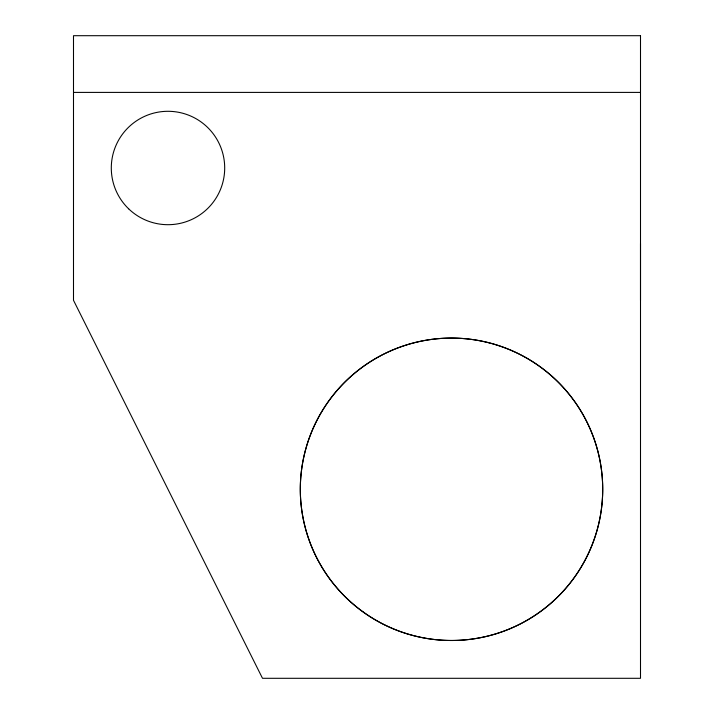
<?xml version="1.0" encoding="UTF-8"?>
<svg xmlns="http://www.w3.org/2000/svg" width="714" height="714" viewBox="0 0 714 714"><rect width="100%" height="100%" fill="white"/><g stroke="black" fill="none" stroke-linecap="round" stroke-linejoin="round"><path stroke-width="1.07" d="M640.503 300.299L640.503 243.599M73.497 92.401L640.503 92.401M640.503 35.7L73.497 35.7L73.497 300.299L262.502 678.3L640.503 678.3L640.503 35.7M128.654 208.827A56.701 56.701 0 0 0 223.027 181.659A56.701 56.701 0 0 0 152.314 113.508A56.701 56.701 0 0 0 128.654 208.827M363.613 612.317A151.198 151.198 0 0 0 602 503.897A151.198 151.198 0 0 0 388.925 351.636A151.198 151.198 0 0 0 363.613 612.317M602 503.897A151.198 151.198 0 0 0 388.907 351.654A151.198 151.198 0 0 0 363.622 612.3A151.198 151.198 0 0 0 602.018 503.879"/></g></svg>
